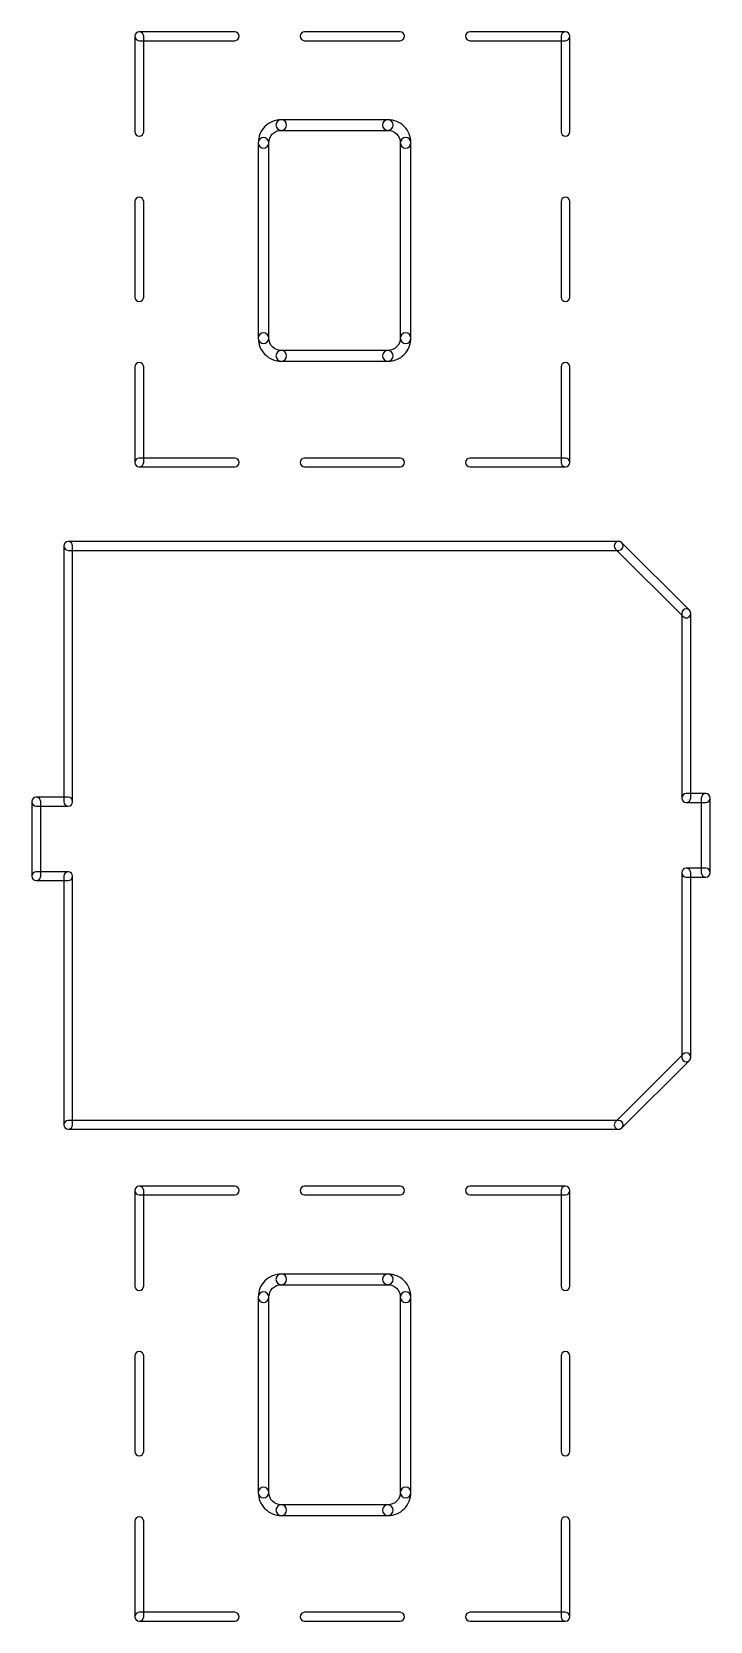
# Model space of a CAD drawing. Extents: x 0 to 11.2, y 0 to 11.2.
# Drawn here: x 9.775 to 10.158, y 2.416 to 3.312 of the extents above; entities that cross this region are included whole.
import ezdxf

# ---------------------------------------------------------------- set-up
doc = ezdxf.new("R2010")
doc.units = 0
doc.layers.add('21', color=253, linetype='CONTINUOUS')

msp = doc.modelspace()

# ---------------------------------------------------------------- linework, layer by layer
at = {"layer": '21'}
for points in [[(9.8385, 3.255247), (9.8385, 3.309, 1), (9.8335, 3.309), (9.8335, 3.255247, 1)], [(9.836, 3.3065), (9.889753, 3.3065, 1), (9.889753, 3.3115), (9.836, 3.3115, 1)], [(9.929123, 3.3065), (9.982877, 3.3065, 1), (9.982877, 3.3115), (9.929123, 3.3115, 1)], [(10.022247, 3.3065), (10.076, 3.3065, 1), (10.076, 3.3115), (10.022247, 3.3115, 1)], [(10.0735, 3.309), (10.0735, 3.255247, 1), (10.0785, 3.255247), (10.0785, 3.309, 1)], [(9.916, 3.256, 1), (9.916, 3.262, 0.414214), (9.903, 3.249, 1), (9.909, 3.249, -0.414214)], [(9.916, 3.256), (9.976, 3.256, 1), (9.976, 3.262), (9.916, 3.262, 1)], [(9.983, 3.249, 1), (9.989, 3.249, 0.414214), (9.976, 3.262, 1), (9.976, 3.256, -0.414214)], [(9.909, 3.139), (9.909, 3.249, 1), (9.903, 3.249), (9.903, 3.139, 1)], [(9.983, 3.249), (9.983, 3.139, 1), (9.989, 3.139), (9.989, 3.249, 1)], [(9.8385, 3.162123), (9.8385, 3.215877, 1), (9.8335, 3.215877), (9.8335, 3.162123, 1)], [(10.0735, 3.215877), (10.0735, 3.162123, 1), (10.0785, 3.162123), (10.0785, 3.215877, 1)], [(9.909, 3.139, 1), (9.903, 3.139, 0.414214), (9.916, 3.126, 1), (9.916, 3.132, -0.414214)], [(9.976, 3.132, 1), (9.976, 3.126, 0.414214), (9.989, 3.139, 1), (9.983, 3.139, -0.414214)], [(9.8385, 3.069), (9.8385, 3.122753, 1), (9.8335, 3.122753), (9.8335, 3.069, 1)], [(9.916, 3.126), (9.976, 3.126, 1), (9.976, 3.132), (9.916, 3.132, 1)], [(10.0735, 3.122753), (10.0735, 3.069, 1), (10.0785, 3.069), (10.0785, 3.122753, 1)], [(9.889753, 3.0715), (9.836, 3.0715, 1), (9.836, 3.0665), (9.889753, 3.0665, 1)], [(9.982877, 3.0715), (9.929123, 3.0715, 1), (9.929123, 3.0665), (9.982877, 3.0665, 1)], [(10.076, 3.0715), (10.022247, 3.0715, 1), (10.022247, 3.0665), (10.076, 3.0665, 1)], [(9.7985, 2.878), (9.7985, 3.022, 1), (9.7935, 3.022), (9.7935, 2.878, 1)], [(9.796, 3.0195), (10.106, 3.0195, 1), (10.106, 3.0245), (9.796, 3.0245, 1)], [(10.104232, 3.020232), (10.142232, 2.982232, 1), (10.145768, 2.985768), (10.107768, 3.023768, 1)], [(10.1415, 2.984), (10.1415, 2.88, 1), (10.1465, 2.88), (10.1465, 2.984, 1)], [(10.155, 2.8825), (10.144, 2.8825, 1), (10.144, 2.8775), (10.155, 2.8775, 1)], [(10.1575, 2.838), (10.1575, 2.88, 1), (10.1525, 2.88), (10.1525, 2.838, 1)], [(9.7805, 2.836), (9.7805, 2.878, 1), (9.7755, 2.878), (9.7755, 2.836, 1)], [(9.778, 2.8755), (9.796, 2.8755, 1), (9.796, 2.8805), (9.778, 2.8805, 1)], [(9.796, 2.8385), (9.778, 2.8385, 1), (9.778, 2.8335), (9.796, 2.8335, 1)], [(9.7985, 2.696), (9.7985, 2.836, 1), (9.7935, 2.836), (9.7935, 2.696, 1)], [(10.1415, 2.838), (10.1415, 2.734, 1), (10.1465, 2.734), (10.1465, 2.838, 1)], [(10.144, 2.8355), (10.155, 2.8355, 1), (10.155, 2.8405), (10.144, 2.8405, 1)], [(10.107768, 2.694232), (10.145768, 2.732232, 1), (10.142232, 2.735768), (10.104232, 2.697768, 1)], [(9.796, 2.6935), (10.106, 2.6935, 1), (10.106, 2.6985), (9.796, 2.6985, 1)], [(9.8385, 2.605247), (9.8385, 2.659, 1), (9.8335, 2.659), (9.8335, 2.605247, 1)], [(9.836, 2.6565), (9.889753, 2.6565, 1), (9.889753, 2.6615), (9.836, 2.6615, 1)], [(9.929123, 2.6565), (9.982877, 2.6565, 1), (9.982877, 2.6615), (9.929123, 2.6615, 1)], [(10.022247, 2.6565), (10.076, 2.6565, 1), (10.076, 2.6615), (10.022247, 2.6615, 1)], [(10.0735, 2.659), (10.0735, 2.605247, 1), (10.0785, 2.605247), (10.0785, 2.659, 1)], [(9.916, 2.606, 1), (9.916, 2.612, 0.414214), (9.903, 2.599, 1), (9.909, 2.599, -0.414214)], [(9.916, 2.606), (9.976, 2.606, 1), (9.976, 2.612), (9.916, 2.612, 1)], [(9.983, 2.599, 1), (9.989, 2.599, 0.414214), (9.976, 2.612, 1), (9.976, 2.606, -0.414214)], [(9.909, 2.489), (9.909, 2.599, 1), (9.903, 2.599), (9.903, 2.489, 1)], [(9.983, 2.599), (9.983, 2.489, 1), (9.989, 2.489), (9.989, 2.599, 1)], [(9.8385, 2.512123), (9.8385, 2.565877, 1), (9.8335, 2.565877), (9.8335, 2.512123, 1)], [(10.0735, 2.565877), (10.0735, 2.512123, 1), (10.0785, 2.512123), (10.0785, 2.565877, 1)], [(9.909, 2.489, 1), (9.903, 2.489, 0.414214), (9.916, 2.476, 1), (9.916, 2.482, -0.414214)], [(9.976, 2.482, 1), (9.976, 2.476, 0.414214), (9.989, 2.489, 1), (9.983, 2.489, -0.414214)], [(9.916, 2.476), (9.976, 2.476, 1), (9.976, 2.482), (9.916, 2.482, 1)], [(9.8385, 2.419), (9.8385, 2.472753, 1), (9.8335, 2.472753), (9.8335, 2.419, 1)], [(10.0735, 2.472753), (10.0735, 2.419, 1), (10.0785, 2.419), (10.0785, 2.472753, 1)], [(9.889753, 2.4215), (9.836, 2.4215, 1), (9.836, 2.4165), (9.889753, 2.4165, 1)], [(9.982877, 2.4215), (9.929123, 2.4215, 1), (9.929123, 2.4165), (9.982877, 2.4165, 1)], [(10.076, 2.4215), (10.022247, 2.4215, 1), (10.022247, 2.4165), (10.076, 2.4165, 1)]]:
    msp.add_lwpolyline(points, format="xyb", close=True, dxfattribs=at)

doc.saveas('drawing.dxf')
